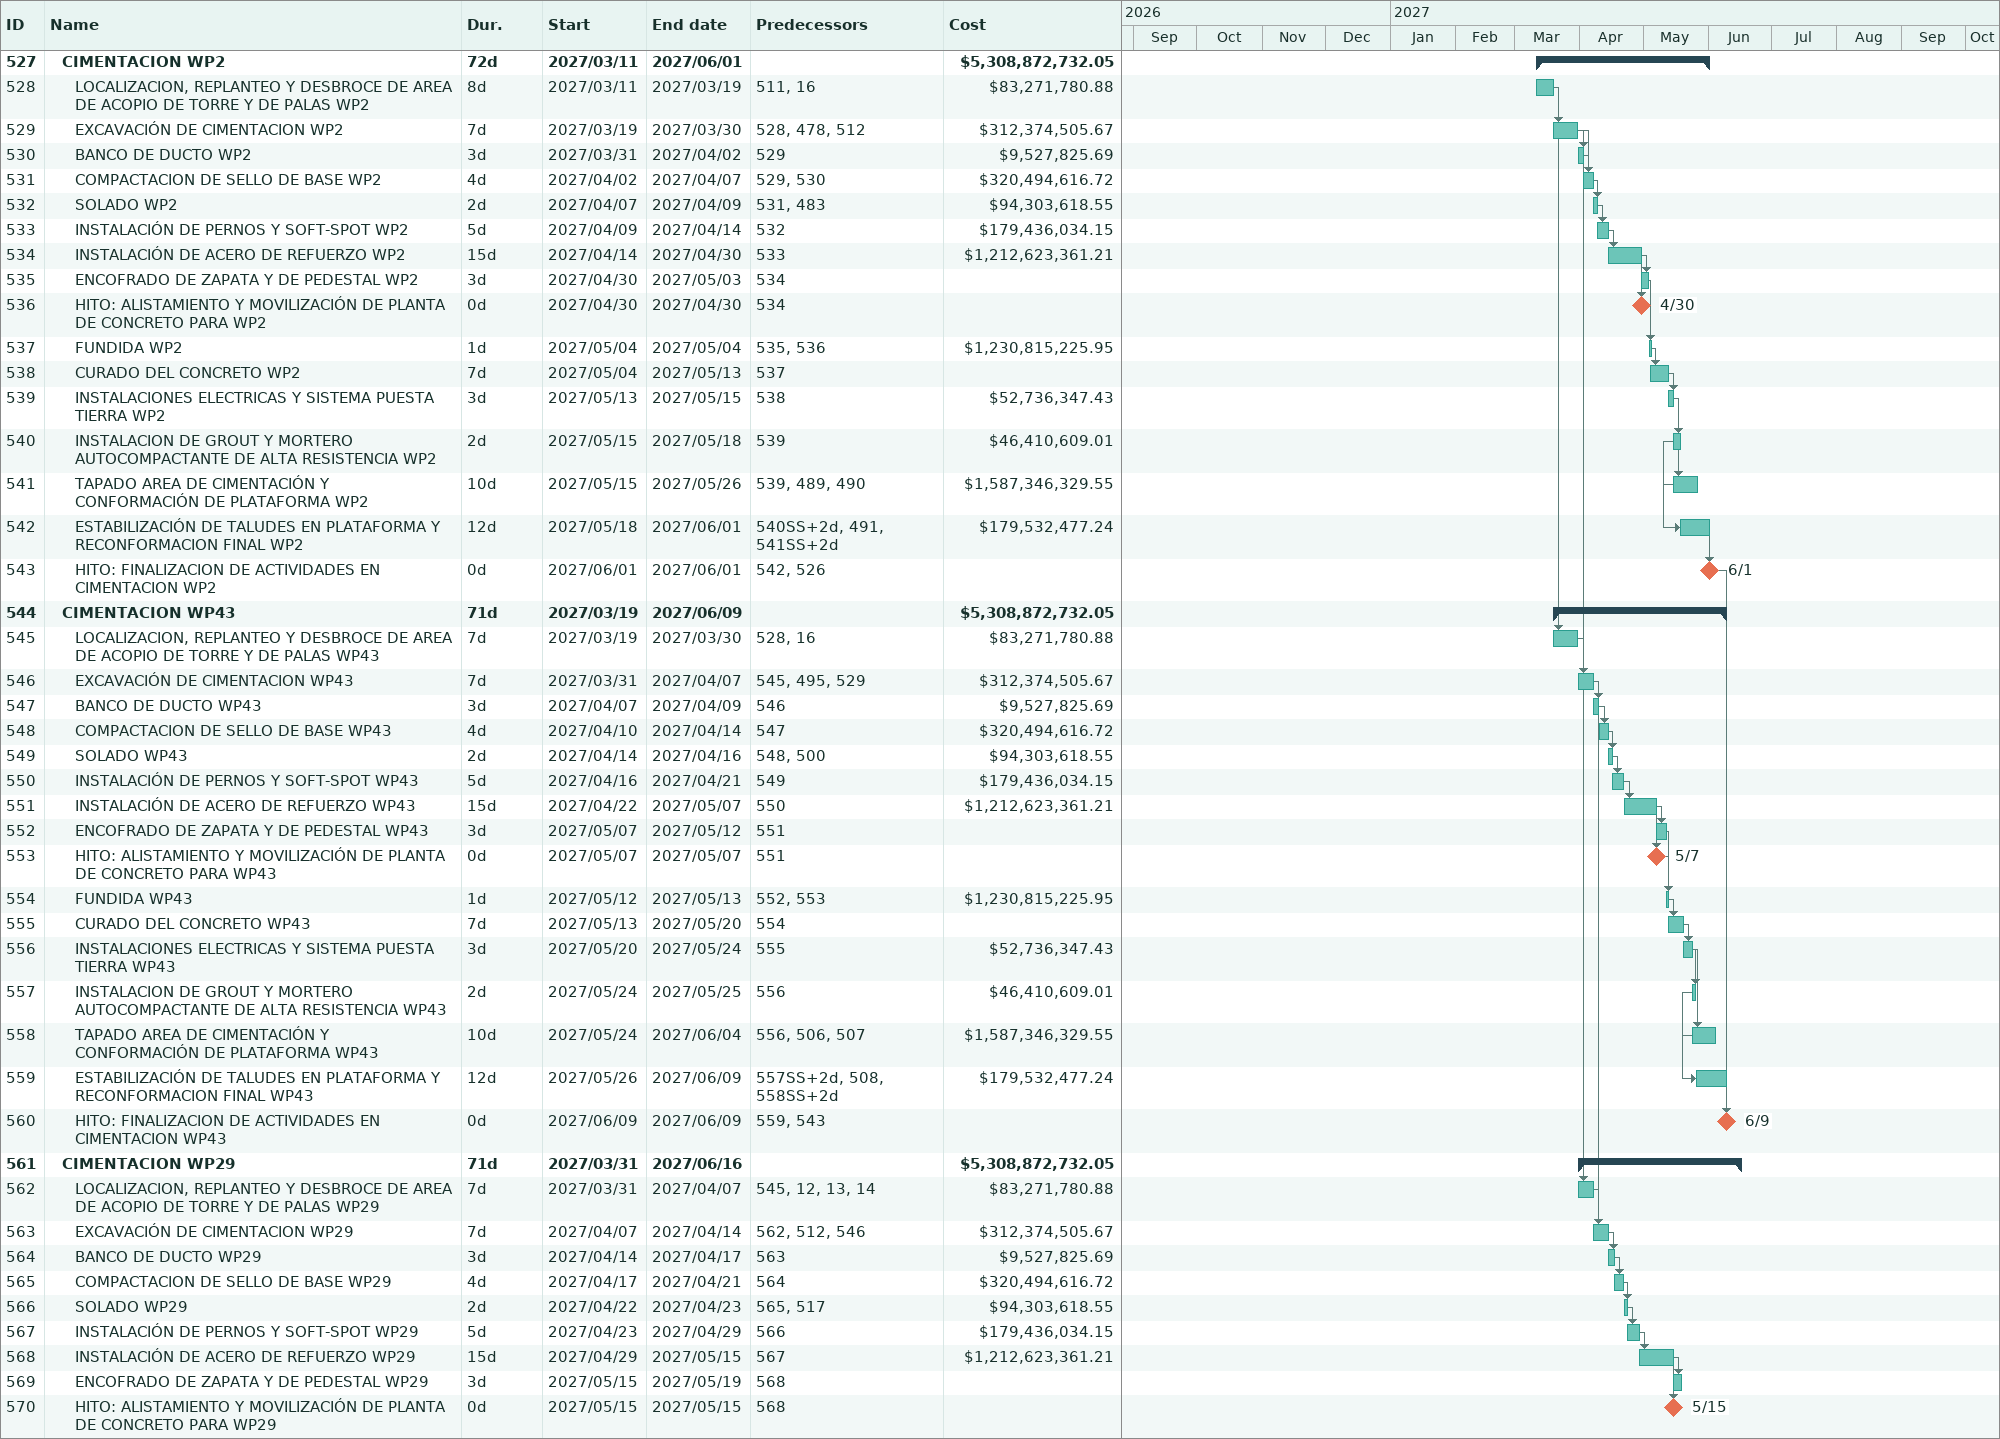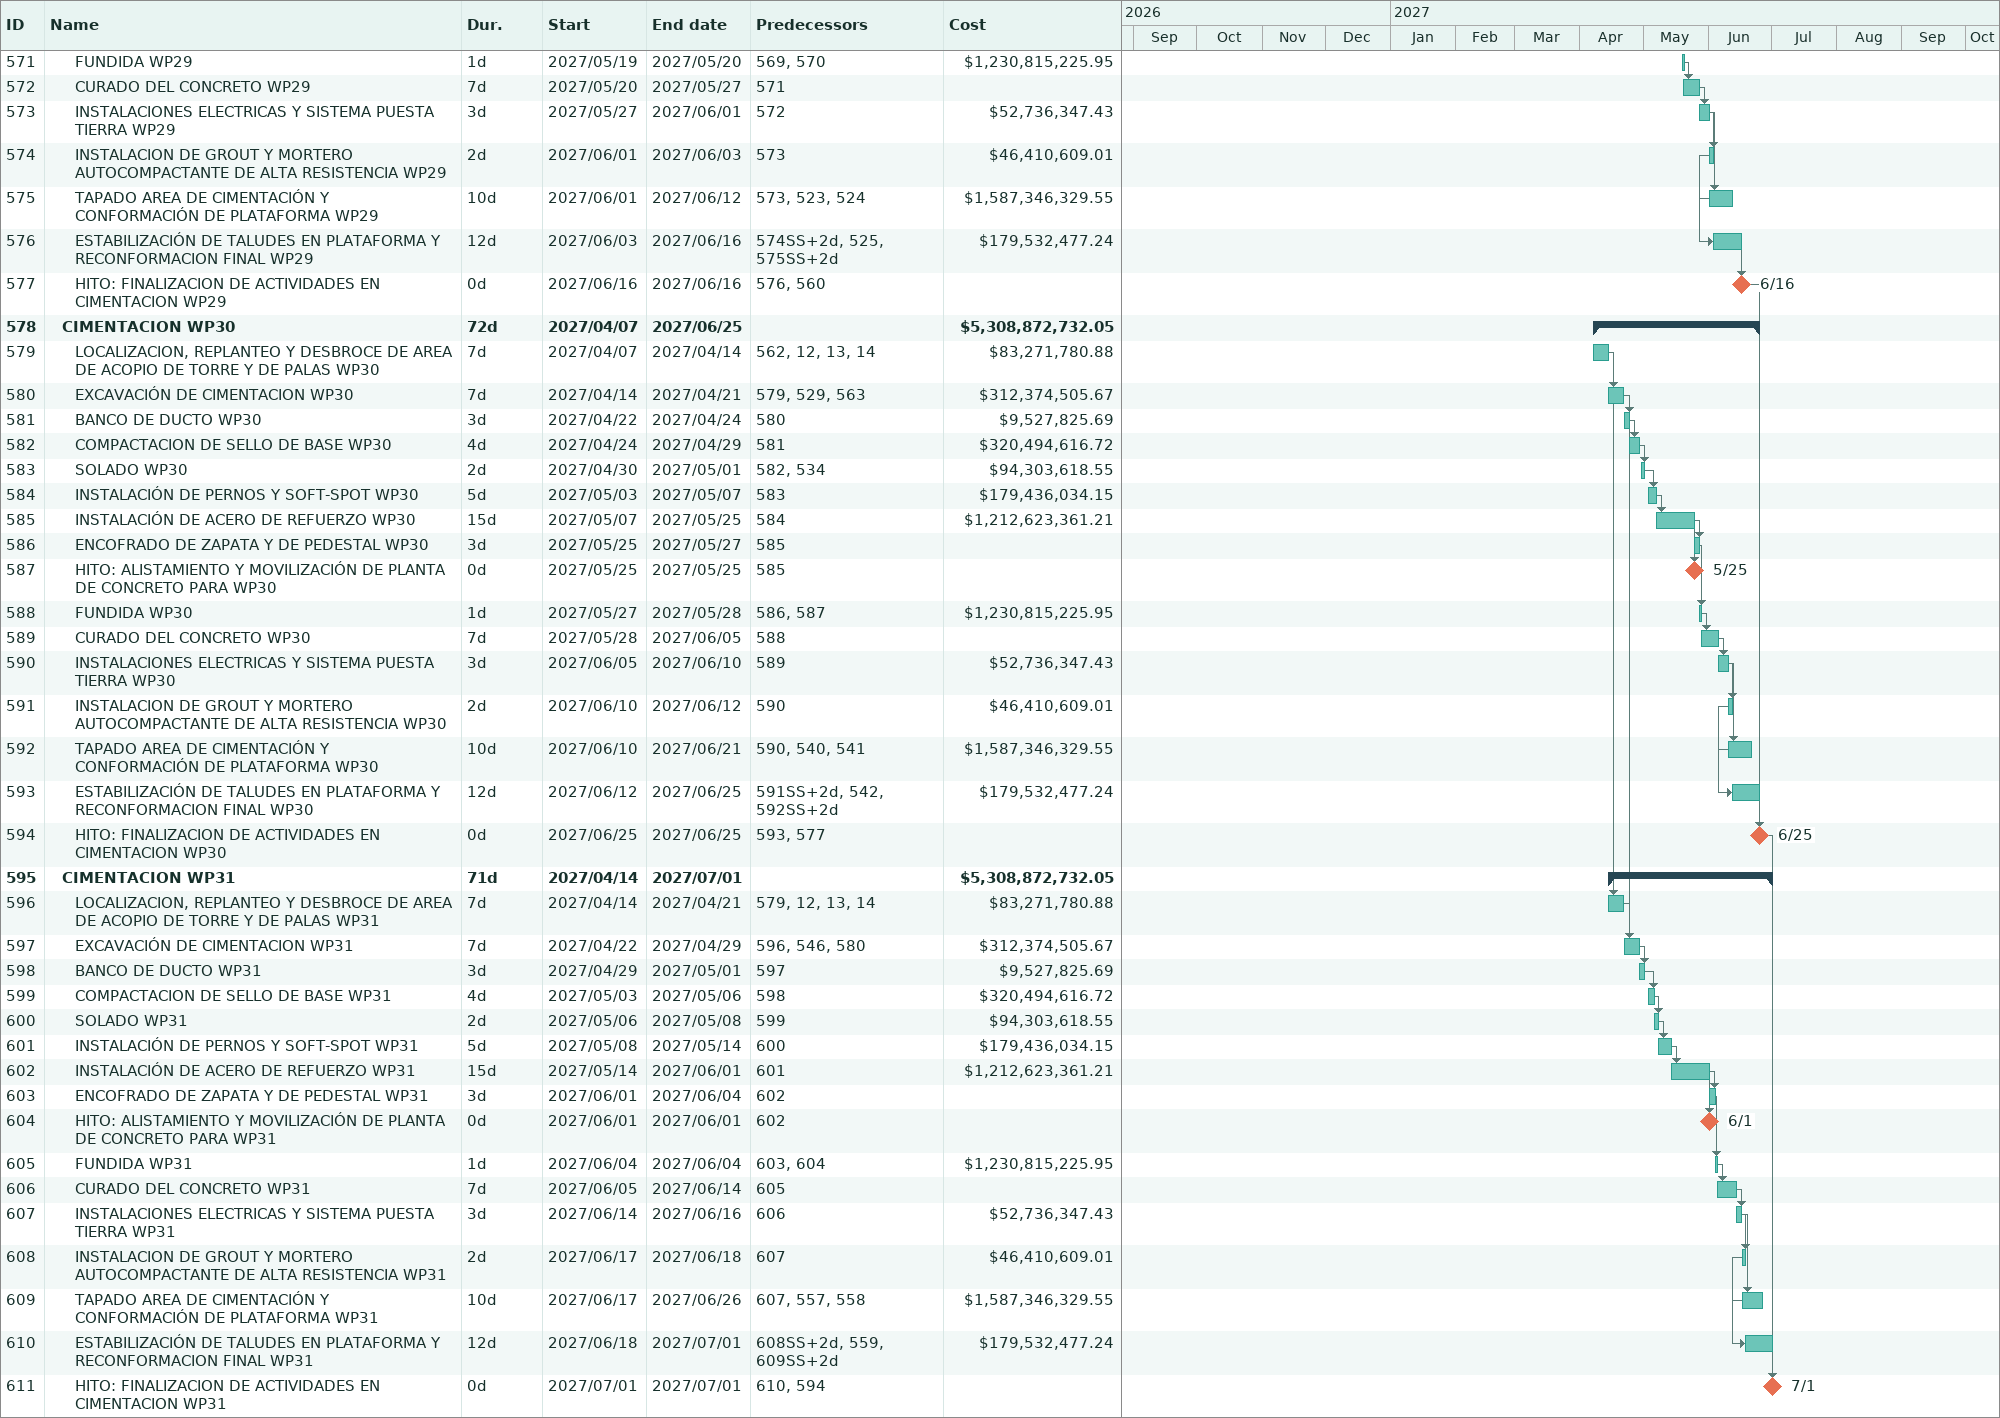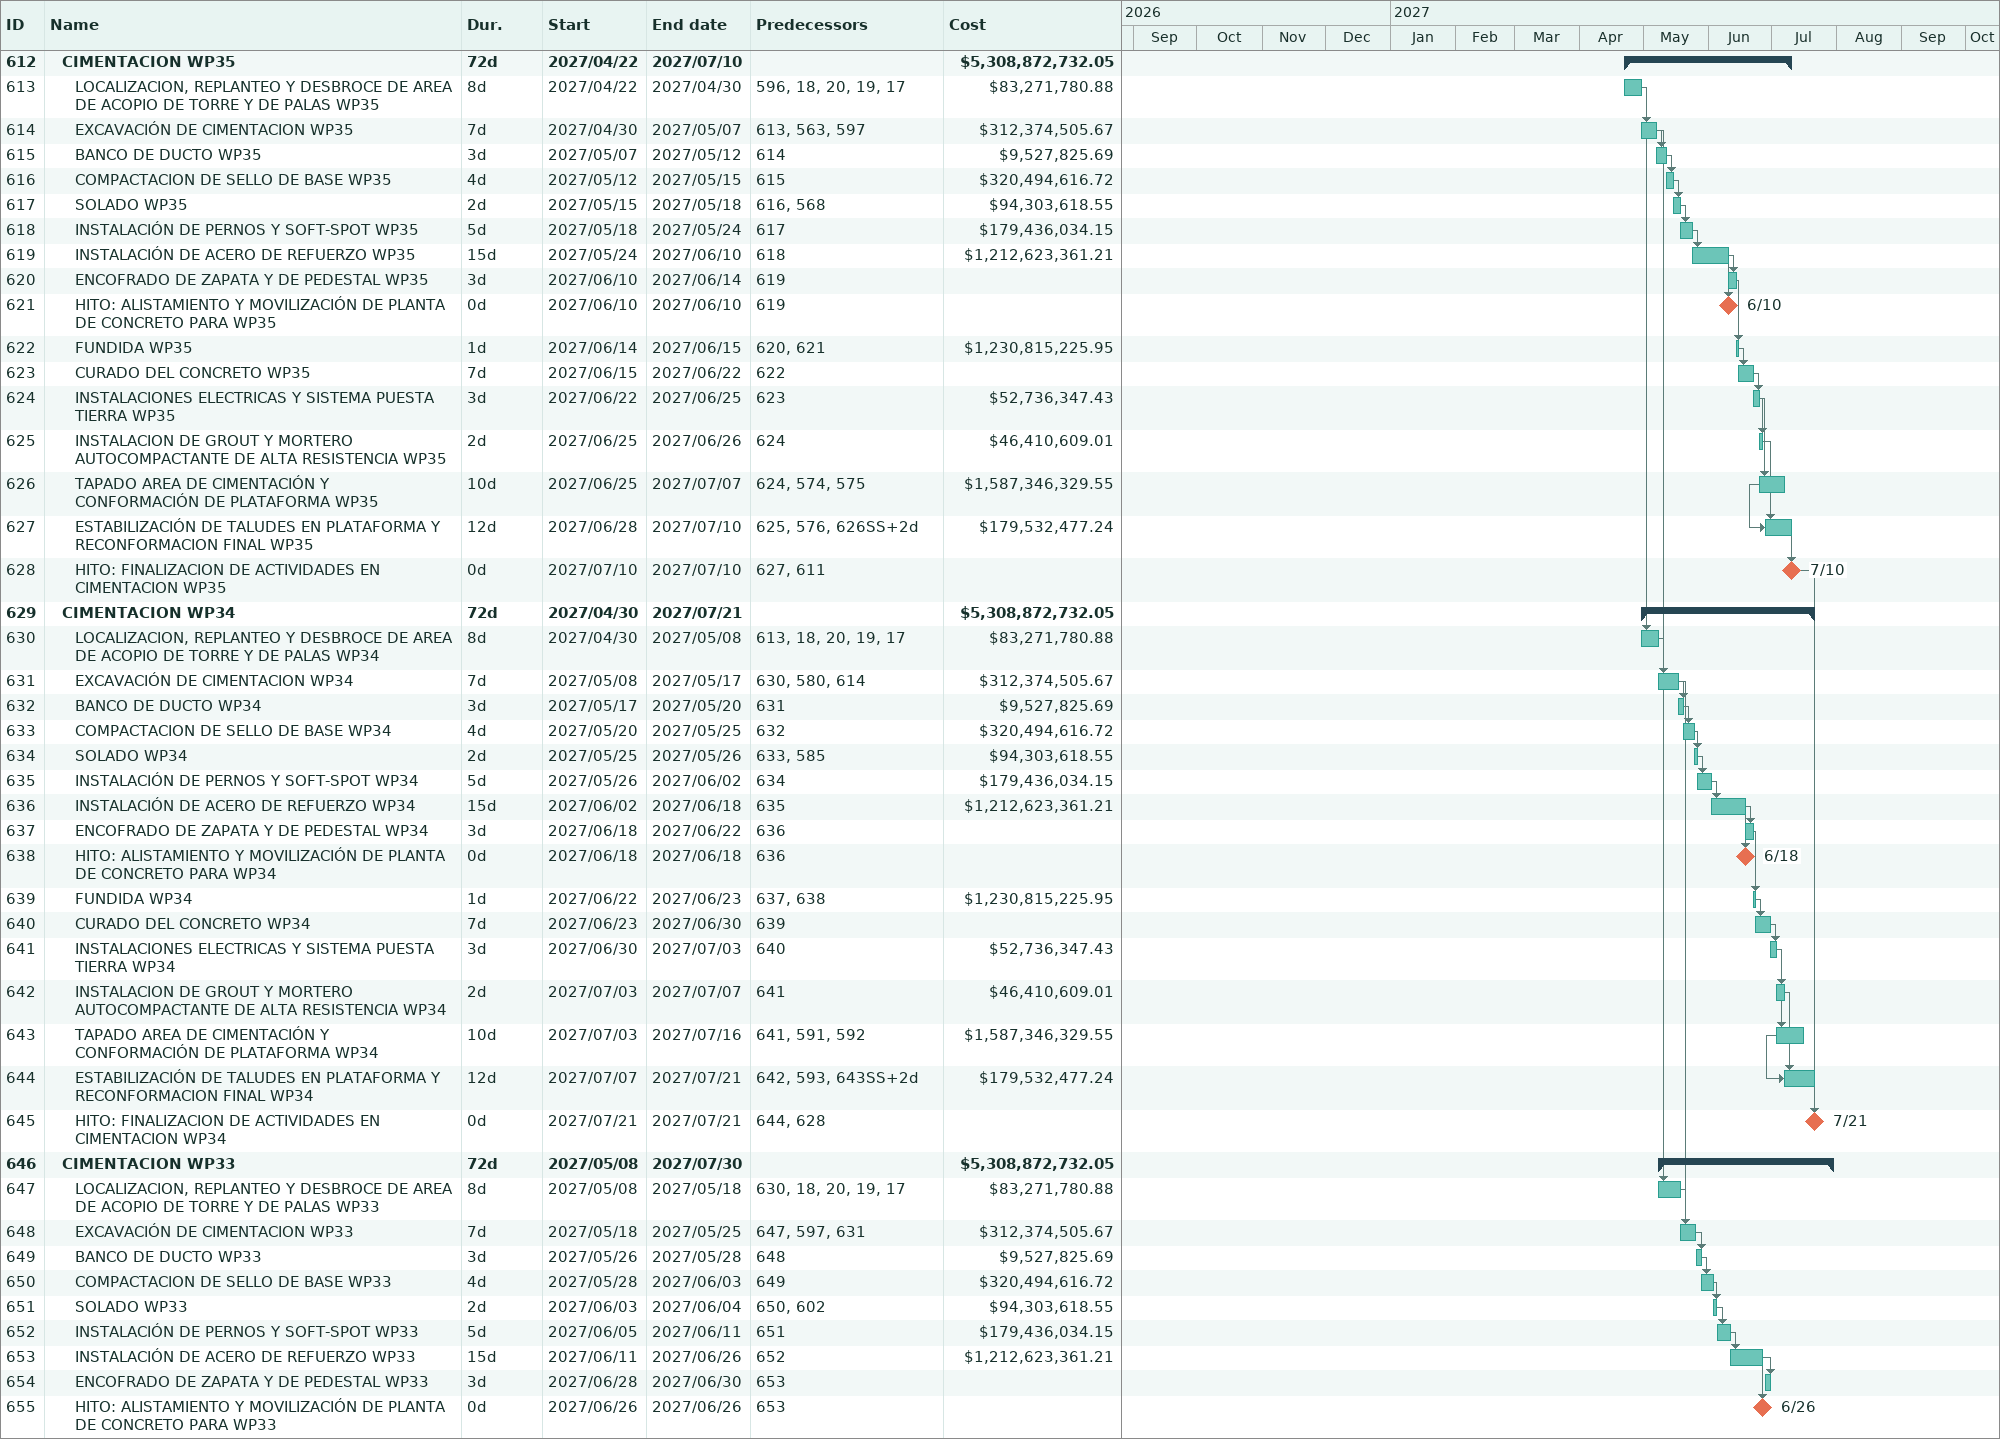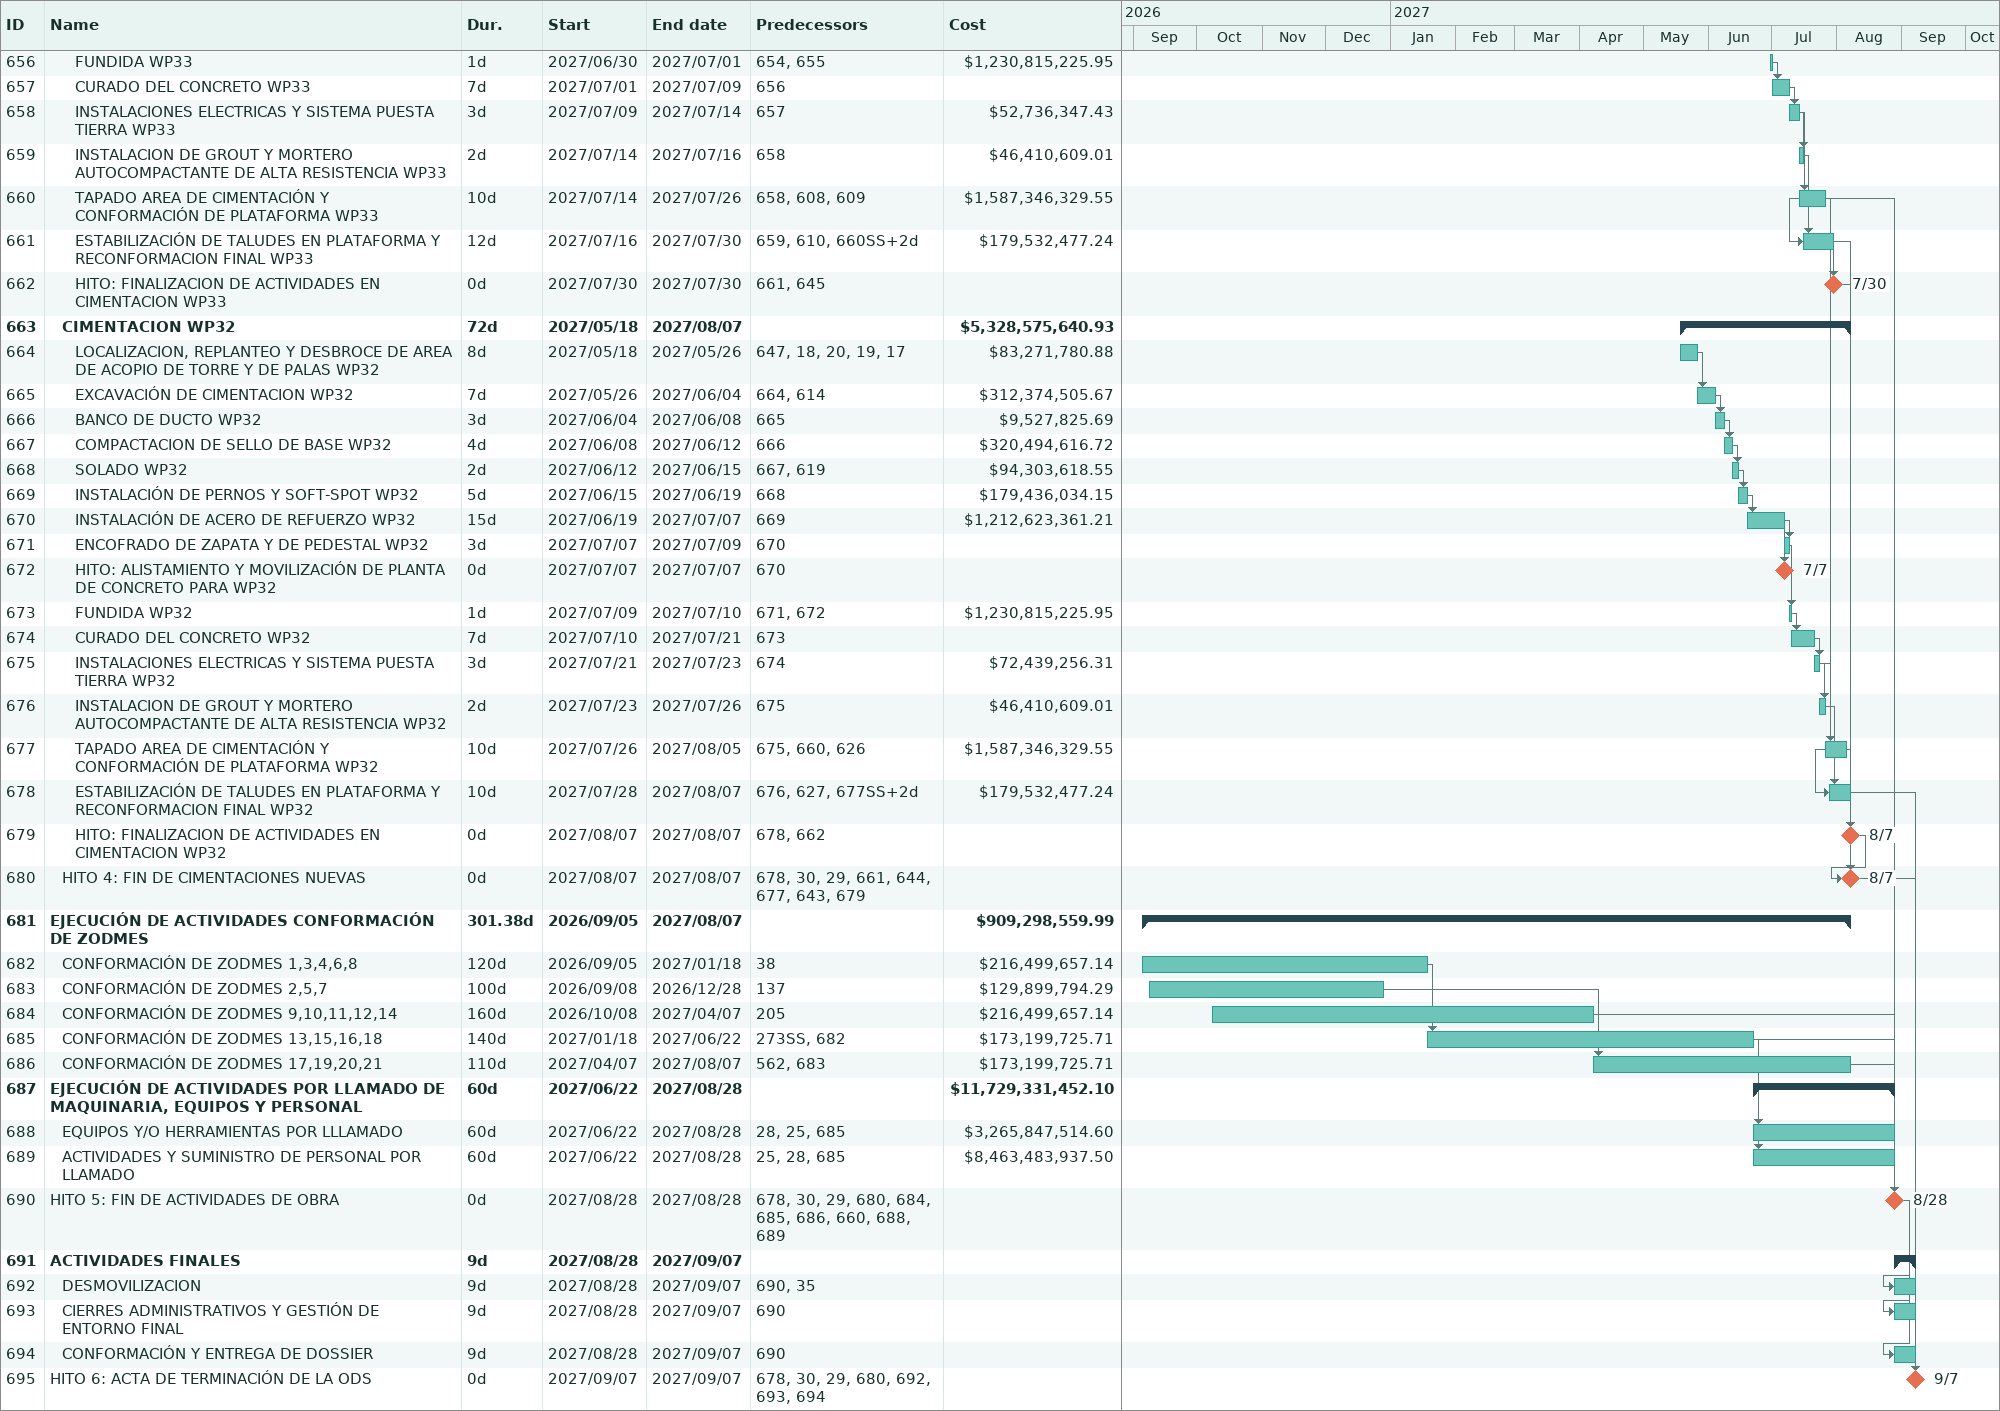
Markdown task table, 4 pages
| ID | Level | Task | Duration | Start | Finish | Predecessors | Cost ($) |
|---|---|---|---|---|---|---|---|
| 527 | 2 | **CIMENTACION WP2** | 72d | 2027-03-11 | 2027-06-01 |  | 5308872732.05 |
| 528 | 3 | LOCALIZACION, REPLANTEO Y DESBROCE DE AREA DE ACOPIO DE TORRE Y DE PALAS WP2 | 8d | 2027-03-11 | 2027-03-19 | 511, 16 | 83271780.88 |
| 529 | 3 | EXCAVACIÓN DE CIMENTACION WP2 | 7d | 2027-03-19 | 2027-03-30 | 528, 478, 512 | 312374505.67 |
| 530 | 3 | BANCO DE DUCTO WP2 | 3d | 2027-03-31 | 2027-04-02 | 529 | 9527825.69 |
| 531 | 3 | COMPACTACION DE SELLO DE BASE WP2 | 4d | 2027-04-02 | 2027-04-07 | 529, 530 | 320494616.72 |
| 532 | 3 | SOLADO WP2 | 2d | 2027-04-07 | 2027-04-09 | 531, 483 | 94303618.55 |
| 533 | 3 | INSTALACIÓN DE PERNOS Y SOFT-SPOT WP2 | 5d | 2027-04-09 | 2027-04-14 | 532 | 179436034.15 |
| 534 | 3 | INSTALACIÓN DE ACERO DE REFUERZO WP2 | 15d | 2027-04-14 | 2027-04-30 | 533 | 1212623361.21 |
| 535 | 3 | ENCOFRADO DE ZAPATA Y DE PEDESTAL WP2 | 3d | 2027-04-30 | 2027-05-03 | 534 |  |
| 536 | 3 | HITO: ALISTAMIENTO Y MOVILIZACIÓN DE PLANTA DE CONCRETO PARA WP2 | 0d | 2027-04-30 | 2027-04-30 | 534 |  |
| 537 | 3 | FUNDIDA WP2 | 1d | 2027-05-04 | 2027-05-04 | 535, 536 | 1230815225.95 |
| 538 | 3 | CURADO DEL CONCRETO WP2 | 7d | 2027-05-04 | 2027-05-13 | 537 |  |
| 539 | 3 | INSTALACIONES ELECTRICAS Y SISTEMA PUESTA TIERRA WP2 | 3d | 2027-05-13 | 2027-05-15 | 538 | 52736347.43 |
| 540 | 3 | INSTALACION DE GROUT Y MORTERO AUTOCOMPACTANTE DE ALTA RESISTENCIA WP2 | 2d | 2027-05-15 | 2027-05-18 | 539 | 46410609.01 |
| 541 | 3 | TAPADO AREA DE CIMENTACIÓN Y CONFORMACIÓN DE PLATAFORMA WP2 | 10d | 2027-05-15 | 2027-05-26 | 539, 489, 490 | 1587346329.55 |
| 542 | 3 | ESTABILIZACIÓN DE TALUDES EN PLATAFORMA Y RECONFORMACION FINAL WP2 | 12d | 2027-05-18 | 2027-06-01 | 540SS+2d, 491, 541SS+2d | 179532477.24 |
| 543 | 3 | HITO: FINALIZACION DE ACTIVIDADES EN CIMENTACION WP2 | 0d | 2027-06-01 | 2027-06-01 | 542, 526 |  |
| 544 | 2 | **CIMENTACION WP43** | 71d | 2027-03-19 | 2027-06-09 |  | 5308872732.05 |
| 545 | 3 | LOCALIZACION, REPLANTEO Y DESBROCE DE AREA DE ACOPIO DE TORRE Y DE PALAS WP43 | 7d | 2027-03-19 | 2027-03-30 | 528, 16 | 83271780.88 |
| 546 | 3 | EXCAVACIÓN DE CIMENTACION WP43 | 7d | 2027-03-31 | 2027-04-07 | 545, 495, 529 | 312374505.67 |
| 547 | 3 | BANCO DE DUCTO WP43 | 3d | 2027-04-07 | 2027-04-09 | 546 | 9527825.69 |
| 548 | 3 | COMPACTACION DE SELLO DE BASE WP43 | 4d | 2027-04-10 | 2027-04-14 | 547 | 320494616.72 |
| 549 | 3 | SOLADO WP43 | 2d | 2027-04-14 | 2027-04-16 | 548, 500 | 94303618.55 |
| 550 | 3 | INSTALACIÓN DE PERNOS Y SOFT-SPOT WP43 | 5d | 2027-04-16 | 2027-04-21 | 549 | 179436034.15 |
| 551 | 3 | INSTALACIÓN DE ACERO DE REFUERZO WP43 | 15d | 2027-04-22 | 2027-05-07 | 550 | 1212623361.21 |
| 552 | 3 | ENCOFRADO DE ZAPATA Y DE PEDESTAL WP43 | 3d | 2027-05-07 | 2027-05-12 | 551 |  |
| 553 | 3 | HITO: ALISTAMIENTO Y MOVILIZACIÓN DE PLANTA DE CONCRETO PARA WP43 | 0d | 2027-05-07 | 2027-05-07 | 551 |  |
| 554 | 3 | FUNDIDA WP43 | 1d | 2027-05-12 | 2027-05-13 | 552, 553 | 1230815225.95 |
| 555 | 3 | CURADO DEL CONCRETO WP43 | 7d | 2027-05-13 | 2027-05-20 | 554 |  |
| 556 | 3 | INSTALACIONES ELECTRICAS Y SISTEMA PUESTA TIERRA WP43 | 3d | 2027-05-20 | 2027-05-24 | 555 | 52736347.43 |
| 557 | 3 | INSTALACION DE GROUT Y MORTERO AUTOCOMPACTANTE DE ALTA RESISTENCIA WP43 | 2d | 2027-05-24 | 2027-05-25 | 556 | 46410609.01 |
| 558 | 3 | TAPADO AREA DE CIMENTACIÓN Y CONFORMACIÓN DE PLATAFORMA WP43 | 10d | 2027-05-24 | 2027-06-04 | 556, 506, 507 | 1587346329.55 |
| 559 | 3 | ESTABILIZACIÓN DE TALUDES EN PLATAFORMA Y RECONFORMACION FINAL WP43 | 12d | 2027-05-26 | 2027-06-09 | 557SS+2d, 508, 558SS+2d | 179532477.24 |
| 560 | 3 | HITO: FINALIZACION DE ACTIVIDADES EN CIMENTACION WP43 | 0d | 2027-06-09 | 2027-06-09 | 559, 543 |  |
| 561 | 2 | **CIMENTACION WP29** | 71d | 2027-03-31 | 2027-06-16 |  | 5308872732.05 |
| 562 | 3 | LOCALIZACION, REPLANTEO Y DESBROCE DE AREA DE ACOPIO DE TORRE Y DE PALAS WP29 | 7d | 2027-03-31 | 2027-04-07 | 545, 12, 13, 14 | 83271780.88 |
| 563 | 3 | EXCAVACIÓN DE CIMENTACION WP29 | 7d | 2027-04-07 | 2027-04-14 | 562, 512, 546 | 312374505.67 |
| 564 | 3 | BANCO DE DUCTO WP29 | 3d | 2027-04-14 | 2027-04-17 | 563 | 9527825.69 |
| 565 | 3 | COMPACTACION DE SELLO DE BASE WP29 | 4d | 2027-04-17 | 2027-04-21 | 564 | 320494616.72 |
| 566 | 3 | SOLADO WP29 | 2d | 2027-04-22 | 2027-04-23 | 565, 517 | 94303618.55 |
| 567 | 3 | INSTALACIÓN DE PERNOS Y SOFT-SPOT WP29 | 5d | 2027-04-23 | 2027-04-29 | 566 | 179436034.15 |
| 568 | 3 | INSTALACIÓN DE ACERO DE REFUERZO WP29 | 15d | 2027-04-29 | 2027-05-15 | 567 | 1212623361.21 |
| 569 | 3 | ENCOFRADO DE ZAPATA Y DE PEDESTAL WP29 | 3d | 2027-05-15 | 2027-05-19 | 568 |  |
| 570 | 3 | HITO: ALISTAMIENTO Y MOVILIZACIÓN DE PLANTA DE CONCRETO PARA WP29 | 0d | 2027-05-15 | 2027-05-15 | 568 |  |
| 571 | 3 | FUNDIDA WP29 | 1d | 2027-05-19 | 2027-05-20 | 569, 570 | 1230815225.95 |
| 572 | 3 | CURADO DEL CONCRETO WP29 | 7d | 2027-05-20 | 2027-05-27 | 571 |  |
| 573 | 3 | INSTALACIONES ELECTRICAS Y SISTEMA PUESTA TIERRA WP29 | 3d | 2027-05-27 | 2027-06-01 | 572 | 52736347.43 |
| 574 | 3 | INSTALACION DE GROUT Y MORTERO AUTOCOMPACTANTE DE ALTA RESISTENCIA WP29 | 2d | 2027-06-01 | 2027-06-03 | 573 | 46410609.01 |
| 575 | 3 | TAPADO AREA DE CIMENTACIÓN Y CONFORMACIÓN DE PLATAFORMA WP29 | 10d | 2027-06-01 | 2027-06-12 | 573, 523, 524 | 1587346329.55 |
| 576 | 3 | ESTABILIZACIÓN DE TALUDES EN PLATAFORMA Y RECONFORMACION FINAL WP29 | 12d | 2027-06-03 | 2027-06-16 | 574SS+2d, 525, 575SS+2d | 179532477.24 |
| 577 | 3 | HITO: FINALIZACION DE ACTIVIDADES EN CIMENTACION WP29 | 0d | 2027-06-16 | 2027-06-16 | 576, 560 |  |
| 578 | 2 | **CIMENTACION WP30** | 72d | 2027-04-07 | 2027-06-25 |  | 5308872732.05 |
| 579 | 3 | LOCALIZACION, REPLANTEO Y DESBROCE DE AREA DE ACOPIO DE TORRE Y DE PALAS WP30 | 7d | 2027-04-07 | 2027-04-14 | 562, 12, 13, 14 | 83271780.88 |
| 580 | 3 | EXCAVACIÓN DE CIMENTACION WP30 | 7d | 2027-04-14 | 2027-04-21 | 579, 529, 563 | 312374505.67 |
| 581 | 3 | BANCO DE DUCTO WP30 | 3d | 2027-04-22 | 2027-04-24 | 580 | 9527825.69 |
| 582 | 3 | COMPACTACION DE SELLO DE BASE WP30 | 4d | 2027-04-24 | 2027-04-29 | 581 | 320494616.72 |
| 583 | 3 | SOLADO WP30 | 2d | 2027-04-30 | 2027-05-01 | 582, 534 | 94303618.55 |
| 584 | 3 | INSTALACIÓN DE PERNOS Y SOFT-SPOT WP30 | 5d | 2027-05-03 | 2027-05-07 | 583 | 179436034.15 |
| 585 | 3 | INSTALACIÓN DE ACERO DE REFUERZO WP30 | 15d | 2027-05-07 | 2027-05-25 | 584 | 1212623361.21 |
| 586 | 3 | ENCOFRADO DE ZAPATA Y DE PEDESTAL WP30 | 3d | 2027-05-25 | 2027-05-27 | 585 |  |
| 587 | 3 | HITO: ALISTAMIENTO Y MOVILIZACIÓN DE PLANTA DE CONCRETO PARA WP30 | 0d | 2027-05-25 | 2027-05-25 | 585 |  |
| 588 | 3 | FUNDIDA WP30 | 1d | 2027-05-27 | 2027-05-28 | 586, 587 | 1230815225.95 |
| 589 | 3 | CURADO DEL CONCRETO WP30 | 7d | 2027-05-28 | 2027-06-05 | 588 |  |
| 590 | 3 | INSTALACIONES ELECTRICAS Y SISTEMA PUESTA TIERRA WP30 | 3d | 2027-06-05 | 2027-06-10 | 589 | 52736347.43 |
| 591 | 3 | INSTALACION DE GROUT Y MORTERO AUTOCOMPACTANTE DE ALTA RESISTENCIA WP30 | 2d | 2027-06-10 | 2027-06-12 | 590 | 46410609.01 |
| 592 | 3 | TAPADO AREA DE CIMENTACIÓN Y CONFORMACIÓN DE PLATAFORMA WP30 | 10d | 2027-06-10 | 2027-06-21 | 590, 540, 541 | 1587346329.55 |
| 593 | 3 | ESTABILIZACIÓN DE TALUDES EN PLATAFORMA Y RECONFORMACION FINAL WP30 | 12d | 2027-06-12 | 2027-06-25 | 591SS+2d, 542, 592SS+2d | 179532477.24 |
| 594 | 3 | HITO: FINALIZACION DE ACTIVIDADES EN CIMENTACION WP30 | 0d | 2027-06-25 | 2027-06-25 | 593, 577 |  |
| 595 | 2 | **CIMENTACION WP31** | 71d | 2027-04-14 | 2027-07-01 |  | 5308872732.05 |
| 596 | 3 | LOCALIZACION, REPLANTEO Y DESBROCE DE AREA DE ACOPIO DE TORRE Y DE PALAS WP31 | 7d | 2027-04-14 | 2027-04-21 | 579, 12, 13, 14 | 83271780.88 |
| 597 | 3 | EXCAVACIÓN DE CIMENTACION WP31 | 7d | 2027-04-22 | 2027-04-29 | 596, 546, 580 | 312374505.67 |
| 598 | 3 | BANCO DE DUCTO WP31 | 3d | 2027-04-29 | 2027-05-01 | 597 | 9527825.69 |
| 599 | 3 | COMPACTACION DE SELLO DE BASE WP31 | 4d | 2027-05-03 | 2027-05-06 | 598 | 320494616.72 |
| 600 | 3 | SOLADO WP31 | 2d | 2027-05-06 | 2027-05-08 | 599 | 94303618.55 |
| 601 | 3 | INSTALACIÓN DE PERNOS Y SOFT-SPOT WP31 | 5d | 2027-05-08 | 2027-05-14 | 600 | 179436034.15 |
| 602 | 3 | INSTALACIÓN DE ACERO DE REFUERZO WP31 | 15d | 2027-05-14 | 2027-06-01 | 601 | 1212623361.21 |
| 603 | 3 | ENCOFRADO DE ZAPATA Y DE PEDESTAL WP31 | 3d | 2027-06-01 | 2027-06-04 | 602 |  |
| 604 | 3 | HITO: ALISTAMIENTO Y MOVILIZACIÓN DE PLANTA DE CONCRETO PARA WP31 | 0d | 2027-06-01 | 2027-06-01 | 602 |  |
| 605 | 3 | FUNDIDA WP31 | 1d | 2027-06-04 | 2027-06-04 | 603, 604 | 1230815225.95 |
| 606 | 3 | CURADO DEL CONCRETO WP31 | 7d | 2027-06-05 | 2027-06-14 | 605 |  |
| 607 | 3 | INSTALACIONES ELECTRICAS Y SISTEMA PUESTA TIERRA WP31 | 3d | 2027-06-14 | 2027-06-16 | 606 | 52736347.43 |
| 608 | 3 | INSTALACION DE GROUT Y MORTERO AUTOCOMPACTANTE DE ALTA RESISTENCIA WP31 | 2d | 2027-06-17 | 2027-06-18 | 607 | 46410609.01 |
| 609 | 3 | TAPADO AREA DE CIMENTACIÓN Y CONFORMACIÓN DE PLATAFORMA WP31 | 10d | 2027-06-17 | 2027-06-26 | 607, 557, 558 | 1587346329.55 |
| 610 | 3 | ESTABILIZACIÓN DE TALUDES EN PLATAFORMA Y RECONFORMACION FINAL WP31 | 12d | 2027-06-18 | 2027-07-01 | 608SS+2d, 559, 609SS+2d | 179532477.24 |
| 611 | 3 | HITO: FINALIZACION DE ACTIVIDADES EN CIMENTACION WP31 | 0d | 2027-07-01 | 2027-07-01 | 610, 594 |  |
| 612 | 2 | **CIMENTACION WP35** | 72d | 2027-04-22 | 2027-07-10 |  | 5308872732.05 |
| 613 | 3 | LOCALIZACION, REPLANTEO Y DESBROCE DE AREA DE ACOPIO DE TORRE Y DE PALAS WP35 | 8d | 2027-04-22 | 2027-04-30 | 596, 18, 20, 19, 17 | 83271780.88 |
| 614 | 3 | EXCAVACIÓN DE CIMENTACION WP35 | 7d | 2027-04-30 | 2027-05-07 | 613, 563, 597 | 312374505.67 |
| 615 | 3 | BANCO DE DUCTO WP35 | 3d | 2027-05-07 | 2027-05-12 | 614 | 9527825.69 |
| 616 | 3 | COMPACTACION DE SELLO DE BASE WP35 | 4d | 2027-05-12 | 2027-05-15 | 615 | 320494616.72 |
| 617 | 3 | SOLADO WP35 | 2d | 2027-05-15 | 2027-05-18 | 616, 568 | 94303618.55 |
| 618 | 3 | INSTALACIÓN DE PERNOS Y SOFT-SPOT WP35 | 5d | 2027-05-18 | 2027-05-24 | 617 | 179436034.15 |
| 619 | 3 | INSTALACIÓN DE ACERO DE REFUERZO WP35 | 15d | 2027-05-24 | 2027-06-10 | 618 | 1212623361.21 |
| 620 | 3 | ENCOFRADO DE ZAPATA Y DE PEDESTAL WP35 | 3d | 2027-06-10 | 2027-06-14 | 619 |  |
| 621 | 3 | HITO: ALISTAMIENTO Y MOVILIZACIÓN DE PLANTA DE CONCRETO PARA WP35 | 0d | 2027-06-10 | 2027-06-10 | 619 |  |
| 622 | 3 | FUNDIDA WP35 | 1d | 2027-06-14 | 2027-06-15 | 620, 621 | 1230815225.95 |
| 623 | 3 | CURADO DEL CONCRETO WP35 | 7d | 2027-06-15 | 2027-06-22 | 622 |  |
| 624 | 3 | INSTALACIONES ELECTRICAS Y SISTEMA PUESTA TIERRA WP35 | 3d | 2027-06-22 | 2027-06-25 | 623 | 52736347.43 |
| 625 | 3 | INSTALACION DE GROUT Y MORTERO AUTOCOMPACTANTE DE ALTA RESISTENCIA WP35 | 2d | 2027-06-25 | 2027-06-26 | 624 | 46410609.01 |
| 626 | 3 | TAPADO AREA DE CIMENTACIÓN Y CONFORMACIÓN DE PLATAFORMA WP35 | 10d | 2027-06-25 | 2027-07-07 | 624, 574, 575 | 1587346329.55 |
| 627 | 3 | ESTABILIZACIÓN DE TALUDES EN PLATAFORMA Y RECONFORMACION FINAL WP35 | 12d | 2027-06-28 | 2027-07-10 | 625, 576, 626SS+2d | 179532477.24 |
| 628 | 3 | HITO: FINALIZACION DE ACTIVIDADES EN CIMENTACION WP35 | 0d | 2027-07-10 | 2027-07-10 | 627, 611 |  |
| 629 | 2 | **CIMENTACION WP34** | 72d | 2027-04-30 | 2027-07-21 |  | 5308872732.05 |
| 630 | 3 | LOCALIZACION, REPLANTEO Y DESBROCE DE AREA DE ACOPIO DE TORRE Y DE PALAS WP34 | 8d | 2027-04-30 | 2027-05-08 | 613, 18, 20, 19, 17 | 83271780.88 |
| 631 | 3 | EXCAVACIÓN DE CIMENTACION WP34 | 7d | 2027-05-08 | 2027-05-17 | 630, 580, 614 | 312374505.67 |
| 632 | 3 | BANCO DE DUCTO WP34 | 3d | 2027-05-17 | 2027-05-20 | 631 | 9527825.69 |
| 633 | 3 | COMPACTACION DE SELLO DE BASE WP34 | 4d | 2027-05-20 | 2027-05-25 | 632 | 320494616.72 |
| 634 | 3 | SOLADO WP34 | 2d | 2027-05-25 | 2027-05-26 | 633, 585 | 94303618.55 |
| 635 | 3 | INSTALACIÓN DE PERNOS Y SOFT-SPOT WP34 | 5d | 2027-05-26 | 2027-06-02 | 634 | 179436034.15 |
| 636 | 3 | INSTALACIÓN DE ACERO DE REFUERZO WP34 | 15d | 2027-06-02 | 2027-06-18 | 635 | 1212623361.21 |
| 637 | 3 | ENCOFRADO DE ZAPATA Y DE PEDESTAL WP34 | 3d | 2027-06-18 | 2027-06-22 | 636 |  |
| 638 | 3 | HITO: ALISTAMIENTO Y MOVILIZACIÓN DE PLANTA DE CONCRETO PARA WP34 | 0d | 2027-06-18 | 2027-06-18 | 636 |  |
| 639 | 3 | FUNDIDA WP34 | 1d | 2027-06-22 | 2027-06-23 | 637, 638 | 1230815225.95 |
| 640 | 3 | CURADO DEL CONCRETO WP34 | 7d | 2027-06-23 | 2027-06-30 | 639 |  |
| 641 | 3 | INSTALACIONES ELECTRICAS Y SISTEMA PUESTA TIERRA WP34 | 3d | 2027-06-30 | 2027-07-03 | 640 | 52736347.43 |
| 642 | 3 | INSTALACION DE GROUT Y MORTERO AUTOCOMPACTANTE DE ALTA RESISTENCIA WP34 | 2d | 2027-07-03 | 2027-07-07 | 641 | 46410609.01 |
| 643 | 3 | TAPADO AREA DE CIMENTACIÓN Y CONFORMACIÓN DE PLATAFORMA WP34 | 10d | 2027-07-03 | 2027-07-16 | 641, 591, 592 | 1587346329.55 |
| 644 | 3 | ESTABILIZACIÓN DE TALUDES EN PLATAFORMA Y RECONFORMACION FINAL WP34 | 12d | 2027-07-07 | 2027-07-21 | 642, 593, 643SS+2d | 179532477.24 |
| 645 | 3 | HITO: FINALIZACION DE ACTIVIDADES EN CIMENTACION WP34 | 0d | 2027-07-21 | 2027-07-21 | 644, 628 |  |
| 646 | 2 | **CIMENTACION WP33** | 72d | 2027-05-08 | 2027-07-30 |  | 5308872732.05 |
| 647 | 3 | LOCALIZACION, REPLANTEO Y DESBROCE DE AREA DE ACOPIO DE TORRE Y DE PALAS WP33 | 8d | 2027-05-08 | 2027-05-18 | 630, 18, 20, 19, 17 | 83271780.88 |
| 648 | 3 | EXCAVACIÓN DE CIMENTACION WP33 | 7d | 2027-05-18 | 2027-05-25 | 647, 597, 631 | 312374505.67 |
| 649 | 3 | BANCO DE DUCTO WP33 | 3d | 2027-05-26 | 2027-05-28 | 648 | 9527825.69 |
| 650 | 3 | COMPACTACION DE SELLO DE BASE WP33 | 4d | 2027-05-28 | 2027-06-03 | 649 | 320494616.72 |
| 651 | 3 | SOLADO WP33 | 2d | 2027-06-03 | 2027-06-04 | 650, 602 | 94303618.55 |
| 652 | 3 | INSTALACIÓN DE PERNOS Y SOFT-SPOT WP33 | 5d | 2027-06-05 | 2027-06-11 | 651 | 179436034.15 |
| 653 | 3 | INSTALACIÓN DE ACERO DE REFUERZO WP33 | 15d | 2027-06-11 | 2027-06-26 | 652 | 1212623361.21 |
| 654 | 3 | ENCOFRADO DE ZAPATA Y DE PEDESTAL WP33 | 3d | 2027-06-28 | 2027-06-30 | 653 |  |
| 655 | 3 | HITO: ALISTAMIENTO Y MOVILIZACIÓN DE PLANTA DE CONCRETO PARA WP33 | 0d | 2027-06-26 | 2027-06-26 | 653 |  |
| 656 | 3 | FUNDIDA WP33 | 1d | 2027-06-30 | 2027-07-01 | 654, 655 | 1230815225.95 |
| 657 | 3 | CURADO DEL CONCRETO WP33 | 7d | 2027-07-01 | 2027-07-09 | 656 |  |
| 658 | 3 | INSTALACIONES ELECTRICAS Y SISTEMA PUESTA TIERRA WP33 | 3d | 2027-07-09 | 2027-07-14 | 657 | 52736347.43 |
| 659 | 3 | INSTALACION DE GROUT Y MORTERO AUTOCOMPACTANTE DE ALTA RESISTENCIA WP33 | 2d | 2027-07-14 | 2027-07-16 | 658 | 46410609.01 |
| 660 | 3 | TAPADO AREA DE CIMENTACIÓN Y CONFORMACIÓN DE PLATAFORMA WP33 | 10d | 2027-07-14 | 2027-07-26 | 658, 608, 609 | 1587346329.55 |
| 661 | 3 | ESTABILIZACIÓN DE TALUDES EN PLATAFORMA Y RECONFORMACION FINAL WP33 | 12d | 2027-07-16 | 2027-07-30 | 659, 610, 660SS+2d | 179532477.24 |
| 662 | 3 | HITO: FINALIZACION DE ACTIVIDADES EN CIMENTACION WP33 | 0d | 2027-07-30 | 2027-07-30 | 661, 645 |  |
| 663 | 2 | **CIMENTACION WP32** | 72d | 2027-05-18 | 2027-08-07 |  | 5328575640.93 |
| 664 | 3 | LOCALIZACION, REPLANTEO Y DESBROCE DE AREA DE ACOPIO DE TORRE Y DE PALAS WP32 | 8d | 2027-05-18 | 2027-05-26 | 647, 18, 20, 19, 17 | 83271780.88 |
| 665 | 3 | EXCAVACIÓN DE CIMENTACION WP32 | 7d | 2027-05-26 | 2027-06-04 | 664, 614 | 312374505.67 |
| 666 | 3 | BANCO DE DUCTO WP32 | 3d | 2027-06-04 | 2027-06-08 | 665 | 9527825.69 |
| 667 | 3 | COMPACTACION DE SELLO DE BASE WP32 | 4d | 2027-06-08 | 2027-06-12 | 666 | 320494616.72 |
| 668 | 3 | SOLADO WP32 | 2d | 2027-06-12 | 2027-06-15 | 667, 619 | 94303618.55 |
| 669 | 3 | INSTALACIÓN DE PERNOS Y SOFT-SPOT WP32 | 5d | 2027-06-15 | 2027-06-19 | 668 | 179436034.15 |
| 670 | 3 | INSTALACIÓN DE ACERO DE REFUERZO WP32 | 15d | 2027-06-19 | 2027-07-07 | 669 | 1212623361.21 |
| 671 | 3 | ENCOFRADO DE ZAPATA Y DE PEDESTAL WP32 | 3d | 2027-07-07 | 2027-07-09 | 670 |  |
| 672 | 3 | HITO: ALISTAMIENTO Y MOVILIZACIÓN DE PLANTA DE CONCRETO PARA WP32 | 0d | 2027-07-07 | 2027-07-07 | 670 |  |
| 673 | 3 | FUNDIDA WP32 | 1d | 2027-07-09 | 2027-07-10 | 671, 672 | 1230815225.95 |
| 674 | 3 | CURADO DEL CONCRETO WP32 | 7d | 2027-07-10 | 2027-07-21 | 673 |  |
| 675 | 3 | INSTALACIONES ELECTRICAS Y SISTEMA PUESTA TIERRA WP32 | 3d | 2027-07-21 | 2027-07-23 | 674 | 72439256.31 |
| 676 | 3 | INSTALACION DE GROUT Y MORTERO AUTOCOMPACTANTE DE ALTA RESISTENCIA WP32 | 2d | 2027-07-23 | 2027-07-26 | 675 | 46410609.01 |
| 677 | 3 | TAPADO AREA DE CIMENTACIÓN Y CONFORMACIÓN DE PLATAFORMA WP32 | 10d | 2027-07-26 | 2027-08-05 | 675, 660, 626 | 1587346329.55 |
| 678 | 3 | ESTABILIZACIÓN DE TALUDES EN PLATAFORMA Y RECONFORMACION FINAL WP32 | 10d | 2027-07-28 | 2027-08-07 | 676, 627, 677SS+2d | 179532477.24 |
| 679 | 3 | HITO: FINALIZACION DE ACTIVIDADES EN CIMENTACION WP32 | 0d | 2027-08-07 | 2027-08-07 | 678, 662 |  |
| 680 | 2 | HITO 4: FIN DE CIMENTACIONES NUEVAS | 0d | 2027-08-07 | 2027-08-07 | 678, 30, 29, 661, 644, 677, 643, 679 |  |
| 681 | 1 | **EJECUCIÓN DE ACTIVIDADES CONFORMACIÓN DE ZODMES** | 301.38d | 2026-09-05 | 2027-08-07 |  | 909298559.99 |
| 682 | 2 | CONFORMACIÓN DE ZODMES 1,3,4,6,8 | 120d | 2026-09-05 | 2027-01-18 | 38 | 216499657.14 |
| 683 | 2 | CONFORMACIÓN DE ZODMES 2,5,7 | 100d | 2026-09-08 | 2026-12-28 | 137 | 129899794.29 |
| 684 | 2 | CONFORMACIÓN DE ZODMES 9,10,11,12,14 | 160d | 2026-10-08 | 2027-04-07 | 205 | 216499657.14 |
| 685 | 2 | CONFORMACIÓN DE ZODMES 13,15,16,18 | 140d | 2027-01-18 | 2027-06-22 | 273SS, 682 | 173199725.71 |
| 686 | 2 | CONFORMACIÓN DE ZODMES 17,19,20,21 | 110d | 2027-04-07 | 2027-08-07 | 562, 683 | 173199725.71 |
| 687 | 1 | **EJECUCIÓN DE ACTIVIDADES POR LLAMADO DE MAQUINARIA, EQUIPOS Y PERSONAL** | 60d | 2027-06-22 | 2027-08-28 |  | 11729331452.10 |
| 688 | 2 | EQUIPOS Y/O HERRAMIENTAS POR LLLAMADO | 60d | 2027-06-22 | 2027-08-28 | 28, 25, 685 | 3265847514.60 |
| 689 | 2 | ACTIVIDADES Y SUMINISTRO DE PERSONAL POR LLAMADO | 60d | 2027-06-22 | 2027-08-28 | 25, 28, 685 | 8463483937.50 |
| 690 | 1 | HITO 5: FIN DE ACTIVIDADES DE OBRA | 0d | 2027-08-28 | 2027-08-28 | 678, 30, 29, 680, 684, 685, 686, 660, 688, 689 |  |
| 691 | 1 | **ACTIVIDADES FINALES** | 9d | 2027-08-28 | 2027-09-07 |  |  |
| 692 | 2 | DESMOVILIZACION | 9d | 2027-08-28 | 2027-09-07 | 690, 35 |  |
| 693 | 2 | CIERRES ADMINISTRATIVOS Y GESTIÓN DE ENTORNO FINAL | 9d | 2027-08-28 | 2027-09-07 | 690 |  |
| 694 | 2 | CONFORMACIÓN Y ENTREGA DE DOSSIER | 9d | 2027-08-28 | 2027-09-07 | 690 |  |
| 695 | 1 | HITO 6: ACTA DE TERMINACIÓN DE LA ODS | 0d | 2027-09-07 | 2027-09-07 | 678, 30, 29, 680, 692, 693, 694 |  |
